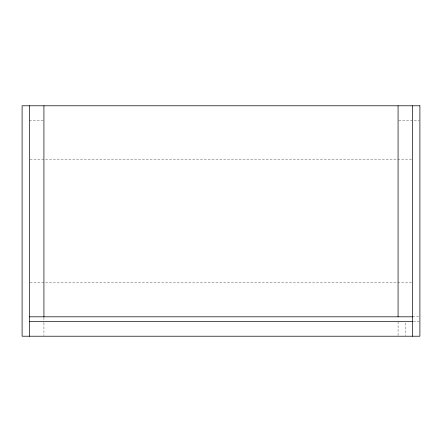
<?xml version="1.0" encoding="UTF-8"?>
<svg xmlns="http://www.w3.org/2000/svg" width="442" height="442" viewBox="0 0 442 442"><rect width="100%" height="100%" fill="white"/><g stroke="black" fill="none" stroke-linecap="round" stroke-linejoin="round"><path stroke-width="0.33" stroke-dasharray="2.21 1.66" d="M29.376 120.335L43.929 120.335M398.734 120.335L419.237 120.335M30.067 159.148L411.933 159.148M30.067 282.852L411.933 282.852M412.624 316.809L419.237 316.809M413.287 321.666L419.237 321.666M405.347 322.986L405.347 335.555M398.071 321.666L398.071 335.555M43.929 317.417L43.929 322.163M43.929 322.831L43.929 335.555"/><path stroke-width="0.66" d="M29.376 316.809L412.624 316.809M29.376 321.666L412.624 321.666M412.624 105.782L412.624 336.218M398.071 105.782L398.071 316.809M43.929 105.782L43.929 316.809M29.376 105.782L29.376 336.218M419.9 105.782L22.1 105.782L22.1 336.218L419.9 336.218L419.9 105.782"/></g></svg>
